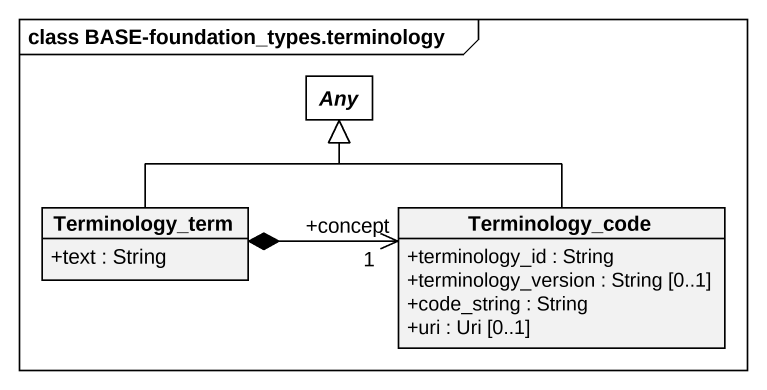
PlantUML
@startuml
mainframe class BASE-foundation_types.terminology
hide circle
hide empty members
skinparam classAttributeIconSize 0
abstract class Any #FFFFFF
class Terminology_term {
  +text : String
}
class Terminology_code {
  +terminology_id : String
  +terminology_version : String [0..1]
  +code_string : String
  +uri : Uri [0..1]
}
Terminology_term -up-|> Any
Terminology_term *-right-> "+concept\n1" Terminology_code
Terminology_code -up-|> Any
@enduml
